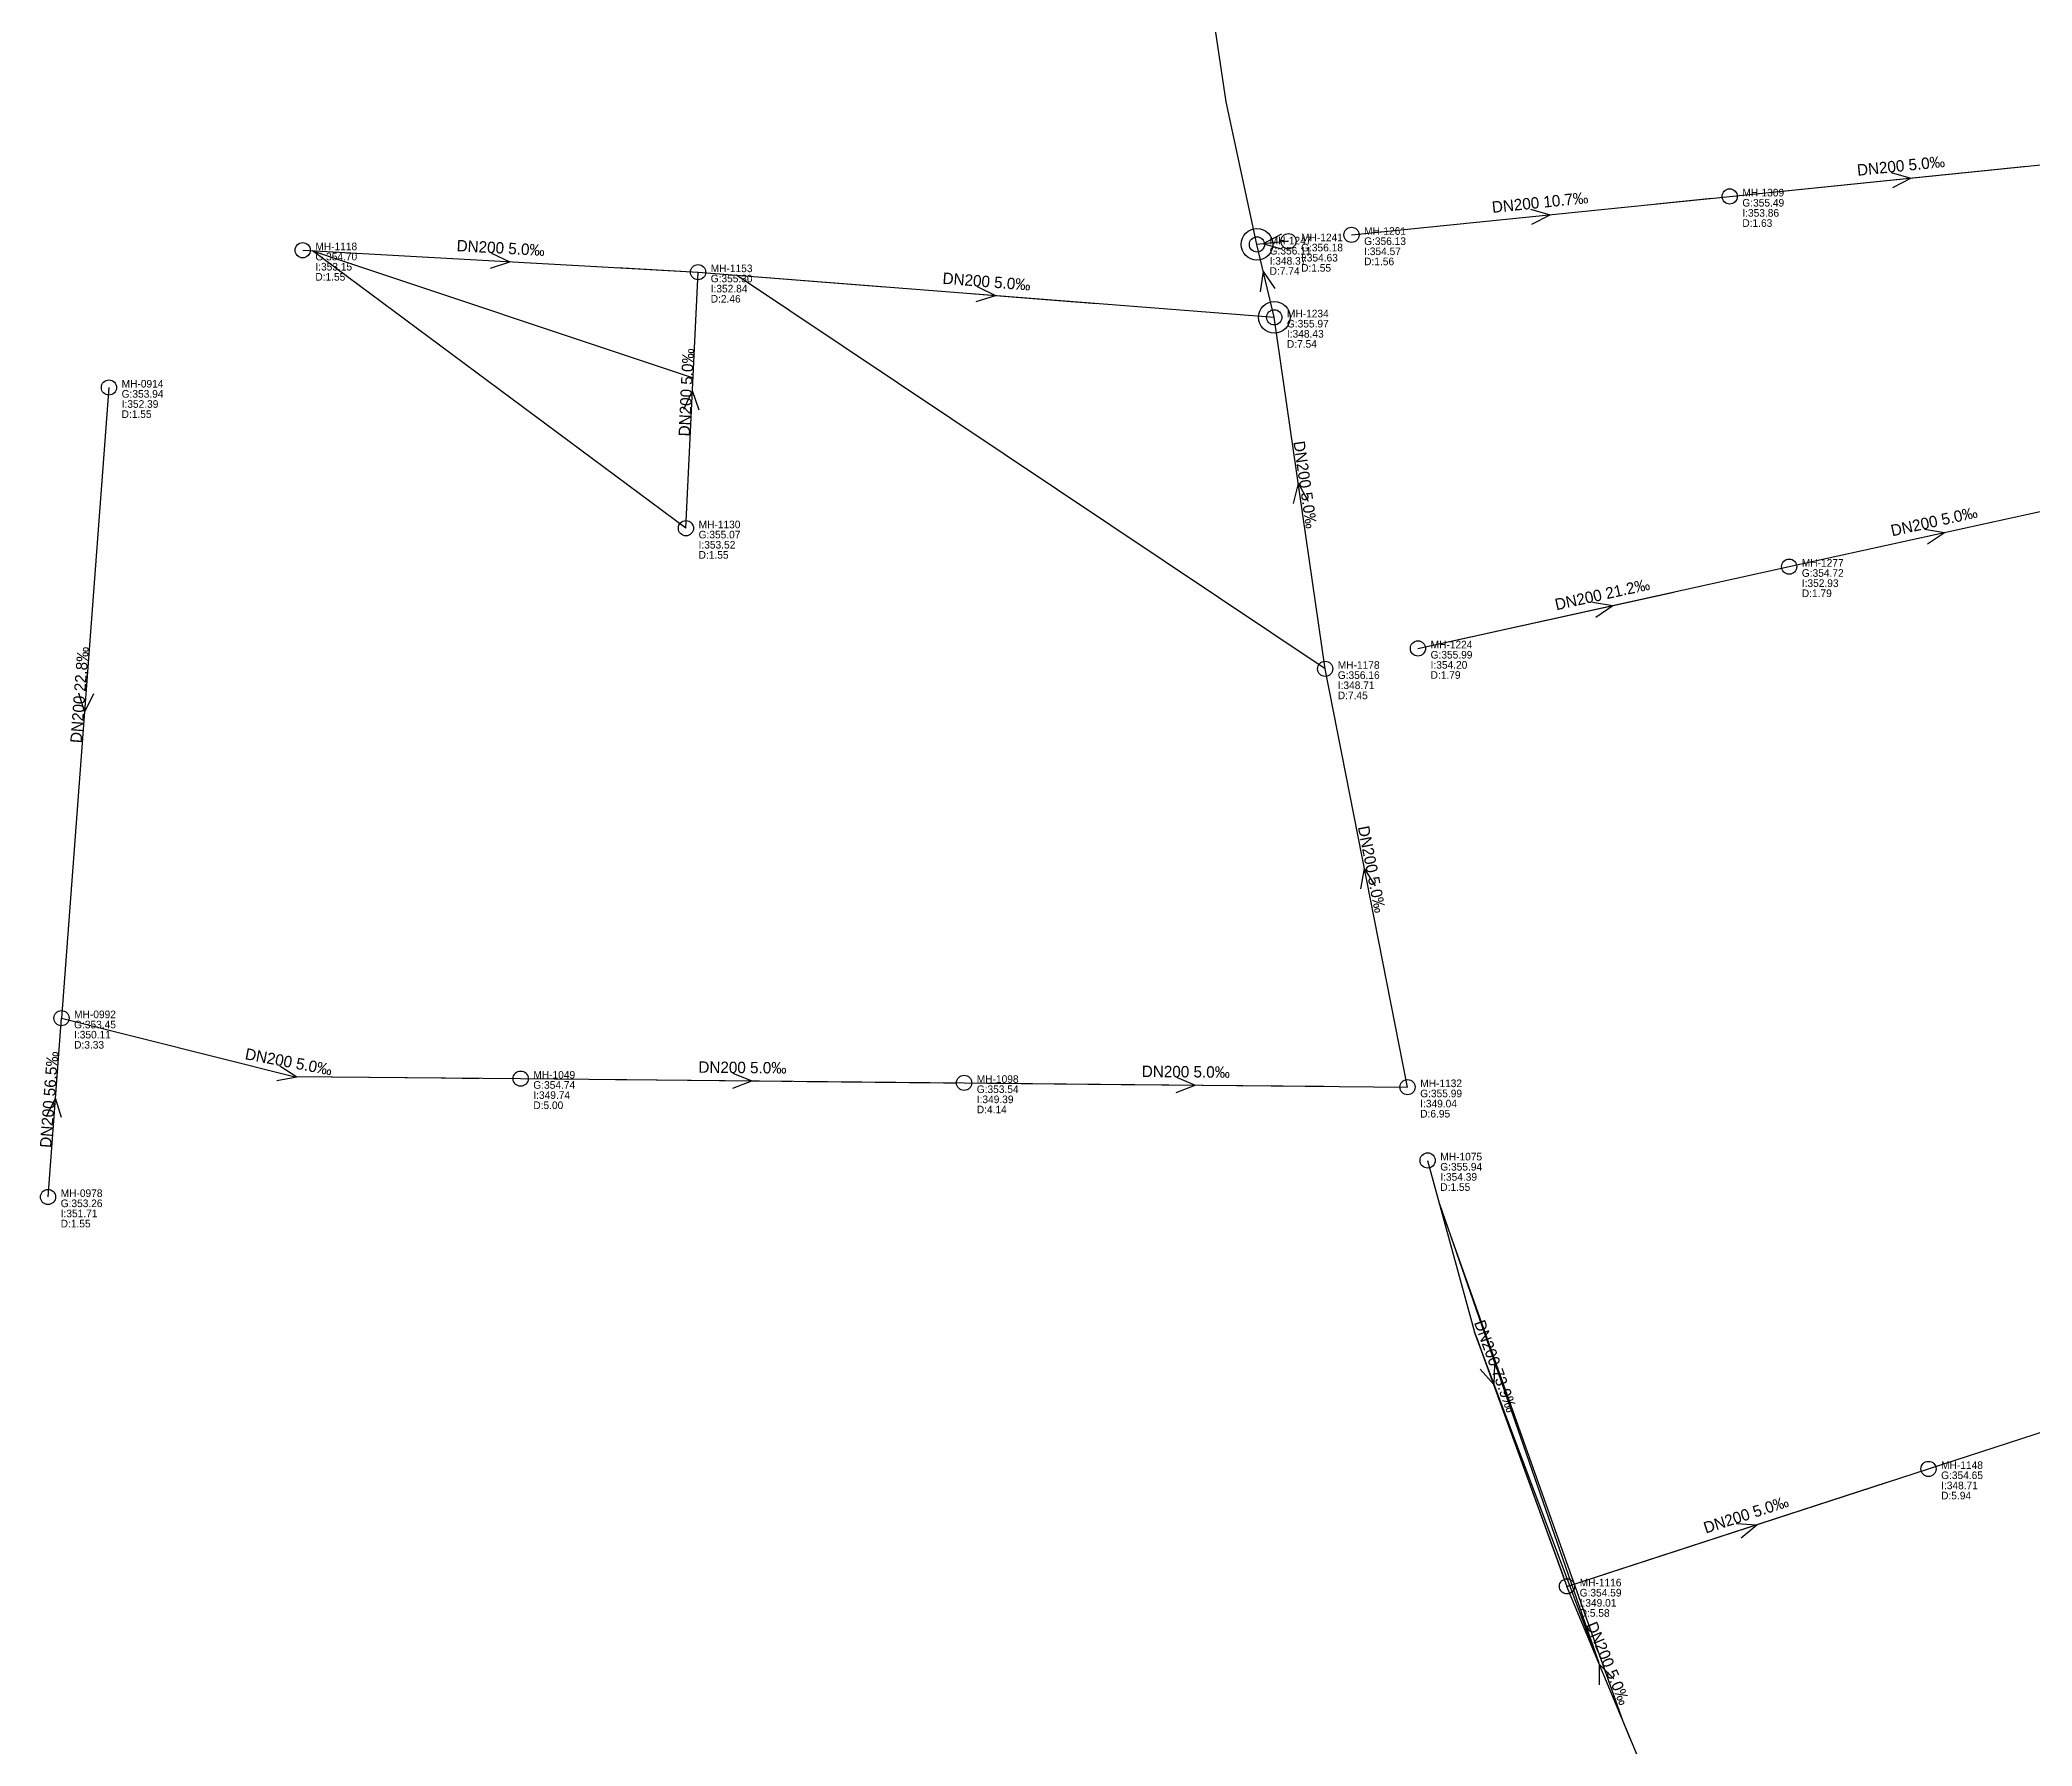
# Model space of a CAD drawing. Header units: metres. Extents: x 449913 to 451990, y 2566939 to 2570822.
# Drawn here: x 449949.2 to 450263.7, y 2568020.7 to 2568290 of the extents above; entities that cross this region are included whole.
import ezdxf
from ezdxf.enums import TextEntityAlignment as Align

# ---------------------------------------------------------------- set-up
doc = ezdxf.new("R2010")
doc.units = ezdxf.units.M
for name, color, linetype in [('SEW-DROP', 6, 'Continuous'), ('SEW-LABEL', 2, 'Continuous'), ('SEW-MH', 7, 'Continuous'), ('SEW-MH-LABEL', 8, 'Continuous'), ('SEW-PIPE-DN200', 3, 'Continuous'), ('SEW-RIDER', 8, 'Continuous')]:
    doc.layers.add(name, color=color, linetype=linetype)

msp = doc.modelspace()

# ---------------------------------------------------------------- linework, layer by layer
at = {"layer": 'SEW-DROP'}
for centre in [(450141.37, 2568257.67), (450144.1, 2568246.16)]:
    msp.add_circle(centre, 2.5, dxfattribs=at)
at = {"layer": 'SEW-LABEL'}
for p, q in [((450241.5, 2568269.03), (450244.61, 2568268.14)), ((450241.74, 2568266.64), (450244.61, 2568268.14)), ((450184.53, 2568263.25), (450187.63, 2568262.36)), ((450184.77, 2568260.86), (450187.63, 2568262.36)), ((450145.23, 2568259.26), (450142.36, 2568257.77)), ((450145.47, 2568256.88), (450142.36, 2568257.77)), ((450020.37, 2568253.9), (450023.44, 2568254.93)), ((450020.51, 2568256.3), (450023.44, 2568254.93)), ((450141.91, 2568250.17), (450142.39, 2568253.37)), ((450144.25, 2568250.73), (450142.39, 2568253.37)), ((450097.03, 2568248.64), (450100.12, 2568249.61)), ((450097.22, 2568251.04), (450100.12, 2568249.61)), ((450050.91, 2568231.64), (450052.25, 2568234.58)), ((450053.31, 2568231.52), (450052.25, 2568234.58)), ((450147.14, 2568216.77), (450147.9, 2568219.91)), ((450149.52, 2568217.11), (450147.9, 2568219.91)), ((450246.72, 2568212.73), (450249.9, 2568212.21)), ((450247.23, 2568210.39), (450249.9, 2568212.21)), ((450194.35, 2568201.21), (450197.54, 2568200.68)), ((450194.87, 2568198.86), (450197.54, 2568200.68)), ((449955.32, 2568186.9), (449956.29, 2568183.82)), ((449957.71, 2568186.72), (449956.29, 2568183.82)), ((450157.75, 2568155.97), (450158.34, 2568159.15)), ((450160.1, 2568156.44), (450158.34, 2568159.15)), ((449986.66, 2568125.69), (449989.83, 2568126.31)), ((449987.11, 2568128.05), (449989.83, 2568126.31)), ((450058.63, 2568124.49), (450061.64, 2568125.66)), ((450058.65, 2568126.89), (450061.64, 2568125.66)), ((450128.65, 2568126.22), (450131.64, 2568124.99)), ((449950.28, 2568120.04), (449951.7, 2568122.94)), ((449952.68, 2568119.86), (449951.7, 2568122.94)), ((450128.63, 2568123.82), (450131.64, 2568124.99)), ((450176.58, 2568080.14), (450178.74, 2568077.73)), ((450178.84, 2568080.96), (450178.74, 2568077.73)), ((450217.04, 2568055.82), (450220.27, 2568055.61)), ((450217.79, 2568053.54), (450220.27, 2568055.61)), ((450195.46, 2568030.34), (450195.42, 2568033.57)), ((450197.68, 2568031.26), (450195.42, 2568033.57))]:
    msp.add_line(p, q, dxfattribs=at)
at = {"layer": 'SEW-MH'}
for centre in [(450215.99, 2568265.24), (449990.73, 2568256.75), (450141.37, 2568257.67), (450146.34, 2568258.17), (450156.29, 2568259.18), (450053.14, 2568253.29), (450144.1, 2568246.16), (449960.15, 2568235.08), (450051.23, 2568212.87), (450225.38, 2568206.81), (450166.78, 2568193.91), (450152.13, 2568190.69), (449952.65, 2568135.55), (450025.14, 2568126.01), (450095.14, 2568125.34), (450165.14, 2568124.67), (450168.31, 2568113.1), (449950.53, 2568107.33), (450247.37, 2568064.41), (450190.31, 2568045.88)]:
    msp.add_circle(centre, 1.2, dxfattribs=at)
at = {"layer": 'SEW-PIPE-DN200'}
for points in [[(450141.37, 2568257.67), (450136.49, 2568280.15), (450132.65, 2568306.01), (450129.22, 2568316.74), (450123.98, 2568329.28), (450116.87, 2568353.44)], [(450215.99, 2568265.24), (450270.24, 2568270.74)], [(450156.29, 2568259.18), (450215.99, 2568265.24)], [(450146.34, 2568258.17), (450141.37, 2568257.67)], [(450144.1, 2568246.16), (450141.37, 2568257.67)], [(449990.73, 2568256.75), (450053.14, 2568253.29)], [(450051.23, 2568212.87), (450053.14, 2568253.29)], [(450053.14, 2568253.29), (450144.1, 2568246.16)], [(450152.13, 2568190.69), (450144.1, 2568246.16)], [(449960.15, 2568235.08), (449952.65, 2568135.55)], [(450225.38, 2568206.81), (450271.5, 2568216.96)], [(450166.78, 2568193.91), (450225.38, 2568206.81)], [(450165.14, 2568124.67), (450152.13, 2568190.69)], [(449950.53, 2568107.33), (449952.65, 2568135.55)], [(449952.65, 2568135.55), (449989.33, 2568126.35), (450025.14, 2568126.01)], [(450025.14, 2568126.01), (450095.14, 2568125.34)], [(450095.14, 2568125.34), (450165.14, 2568124.67), (450165.14, 2568124.67)], [(450168.31, 2568113.1), (450175.73, 2568085.99), (450190.31, 2568045.88)], [(450247.37, 2568064.41), (450295.79, 2568080.14)], [(450190.31, 2568045.88), (450247.37, 2568064.41)], [(450201.68, 2568018.5), (450190.31, 2568045.88)]]:
    msp.add_lwpolyline(points, dxfattribs=at)
at = {"layer": 'SEW-RIDER'}
for points in [[(450215.99, 2568265.24), (450262.88, 2568270)], [(450204.46, 2568264.07), (450213.19, 2568264.95)], [(450051.23, 2568212.87), (449992.26, 2568256.66), (450052.35, 2568236.62)], [(450040.37, 2568254), (450053.14, 2568253.29)], [(450152.13, 2568190.69), (450059.22, 2568252.81), (450082.62, 2568250.98)], [(450096.2, 2568249.91), (450106.01, 2568249.14), (450116.11, 2568248.35)], [(450166.78, 2568193.91), (450207.19, 2568202.81), (450207.19, 2568202.81)], [(449989.78, 2568126.34), (450012.59, 2568126.12), (450013.3, 2568126.12)], [(450015.92, 2568126.09), (450018.57, 2568126.07)], [(450040.1, 2568125.86), (450041.8, 2568125.85), (450041.92, 2568125.85)], [(450046.54, 2568125.8), (450066.35, 2568125.61), (450067.92, 2568125.6)], [(450070.3, 2568125.57), (450091.91, 2568125.37), (450093.92, 2568125.35)], [(450098.8, 2568125.3), (450119.92, 2568125.1), (450151.91, 2568124.8)], [(449950.53, 2568107.33), (449950.53, 2568107.33), (449950.53, 2568107.33)], [(449950.53, 2568107.33), (449950.53, 2568107.33), (449950.53, 2568107.33)], [(450200.39, 2568021.6), (450199.17, 2568024.55), (450170.18, 2568106.26)], [(450170.18, 2568106.26), (450195.32, 2568033.81), (450175.73, 2568085.99)], [(450176.01, 2568085.23), (450179.78, 2568074.84), (450189.77, 2568047.36)], [(450196.09, 2568047.75), (450240.85, 2568062.3)]]:
    msp.add_lwpolyline(points, dxfattribs=at)

# ---------------------------------------------------------------- texts
at = {"layer": 'SEW-LABEL'}
for s, rotation, p in [('DN200 5.0‰', 5.794, (450243.11, 2568269.19)), ('DN200 10.7‰', 5.794, (450186.14, 2568263.41)), ('DN200 5.0‰', -3.1728, (450021.94, 2568256.22)), ('DN200 5.0‰', -4.4822, (450098.62, 2568250.92)), ('DN200 5.0‰', 87.2878, (450052.18, 2568234.28)), ('DN200 5.0‰', 278.2361, (450148.11, 2568219.62)), ('DN200 5.0‰', 12.4136, (450248.44, 2568213.08)), ('DN200 21.2‰', 12.4136, (450196.08, 2568201.56)), ('DN200 22.8‰', 85.6943, (449956.4, 2568186.52)), ('DN200 5.0‰', 281.146, (450158.63, 2568158.88)), ('DN200 56.5‰', 85.6938, (449951.59, 2568122.64)), ('DN200 5.0‰', -10.7099, (449988.36, 2568127.79)), ('DN200 5.0‰', -0.5461, (450060.14, 2568126.87)), ('DN200 5.0‰', -0.5461, (450130.14, 2568126.2)), ('DN200 73.9‰', -70.0325, (450178.22, 2568080.34)), ('DN200 5.0‰', 17.9968, (450218.84, 2568056.35)), ('DN200 5.0‰', 292.548, (450195.99, 2568033.39))]:
    msp.add_text(s, height=1.8, rotation=rotation, dxfattribs=at).set_placement(p, align=Align.CENTER)
at = {"layer": 'SEW-MH-LABEL'}
for s, p in [('G:355.49', (450217.99, 2568263.64)), ('MH-1309', (450217.99, 2568265.24)), ('D:1.63', (450217.99, 2568260.44)), ('I:353.86', (450217.99, 2568262.04)), ('MH-1118', (449992.73, 2568256.75)), ('MH-1247', (450143.37, 2568257.67)), ('G:356.18', (450148.34, 2568256.57)), ('MH-1241', (450148.34, 2568258.17)), ('G:356.13', (450158.29, 2568257.58)), ('MH-1261', (450158.29, 2568259.18)), ('G:354.70', (449992.73, 2568255.15)), ('I:353.15', (449992.73, 2568253.55)), ('MH-1153', (450055.14, 2568253.29)), ('G:356.11', (450143.37, 2568256.07)), ('I:348.37', (450143.37, 2568254.47)), ('D:1.55', (450148.34, 2568253.37)), ('I:354.63', (450148.34, 2568254.97)), ('D:1.56', (450158.29, 2568254.38)), ('I:354.57', (450158.29, 2568255.98)), ('D:1.55', (449992.73, 2568251.95)), ('G:355.30', (450055.14, 2568251.69)), ('I:352.84', (450055.14, 2568250.09)), ('D:7.74', (450143.37, 2568252.87)), ('D:2.46', (450055.14, 2568248.49)), ('G:355.97', (450146.1, 2568244.56)), ('MH-1234', (450146.1, 2568246.16)), ('D:7.54', (450146.1, 2568241.36)), ('I:348.43', (450146.1, 2568242.96)), ('MH-0914', (449962.15, 2568235.08)), ('G:353.94', (449962.15, 2568233.48)), ('I:352.39', (449962.15, 2568231.88)), ('D:1.55', (449962.15, 2568230.28)), ('MH-1130', (450053.23, 2568212.87)), ('G:355.07', (450053.23, 2568211.27)), ('I:353.52', (450053.23, 2568209.67)), ('D:1.55', (450053.23, 2568208.07)), ('MH-1277', (450227.38, 2568206.81)), ('G:354.72', (450227.38, 2568205.21)), ('I:352.93', (450227.38, 2568203.61)), ('D:1.79', (450227.38, 2568202.01)), ('MH-1224', (450168.78, 2568193.91)), ('MH-1178', (450154.13, 2568190.69)), ('G:355.99', (450168.78, 2568192.31)), ('I:354.20', (450168.78, 2568190.71)), ('G:356.16', (450154.13, 2568189.09)), ('I:348.71', (450154.13, 2568187.49)), ('D:1.79', (450168.78, 2568189.11)), ('D:7.45', (450154.13, 2568185.89)), ('G:353.45', (449954.65, 2568133.95)), ('MH-0992', (449954.65, 2568135.55)), ('D:3.33', (449954.65, 2568130.75)), ('I:350.11', (449954.65, 2568132.35)), ('G:354.74', (450027.14, 2568124.41)), ('MH-1049', (450027.14, 2568126.01)), ('MH-1098', (450097.14, 2568125.34)), ('MH-1132', (450167.14, 2568124.67)), ('D:5.00', (450027.14, 2568121.21)), ('I:349.74', (450027.14, 2568122.81)), ('G:353.54', (450097.14, 2568123.74)), ('I:349.39', (450097.14, 2568122.14)), ('G:355.99', (450167.14, 2568123.07)), ('I:349.04', (450167.14, 2568121.47)), ('D:4.14', (450097.14, 2568120.54)), ('D:6.95', (450167.14, 2568119.87)), ('G:355.94', (450170.31, 2568111.5)), ('MH-1075', (450170.31, 2568113.1)), ('I:354.39', (450170.31, 2568109.9)), ('G:353.26', (449952.53, 2568105.73)), ('MH-0978', (449952.53, 2568107.33)), ('D:1.55', (450170.31, 2568108.3)), ('D:1.55', (449952.53, 2568102.53)), ('I:351.71', (449952.53, 2568104.13)), ('MH-1148', (450249.37, 2568064.41)), ('G:354.65', (450249.37, 2568062.81)), ('I:348.71', (450249.37, 2568061.21)), ('D:5.94', (450249.37, 2568059.61)), ('MH-1116', (450192.31, 2568045.88)), ('G:354.59', (450192.31, 2568044.28)), ('I:349.01', (450192.31, 2568042.68)), ('D:5.58', (450192.31, 2568041.08))]:
    msp.add_text(s, height=1.2, dxfattribs=at).set_placement(p)

doc.saveas('drawing.dxf')
